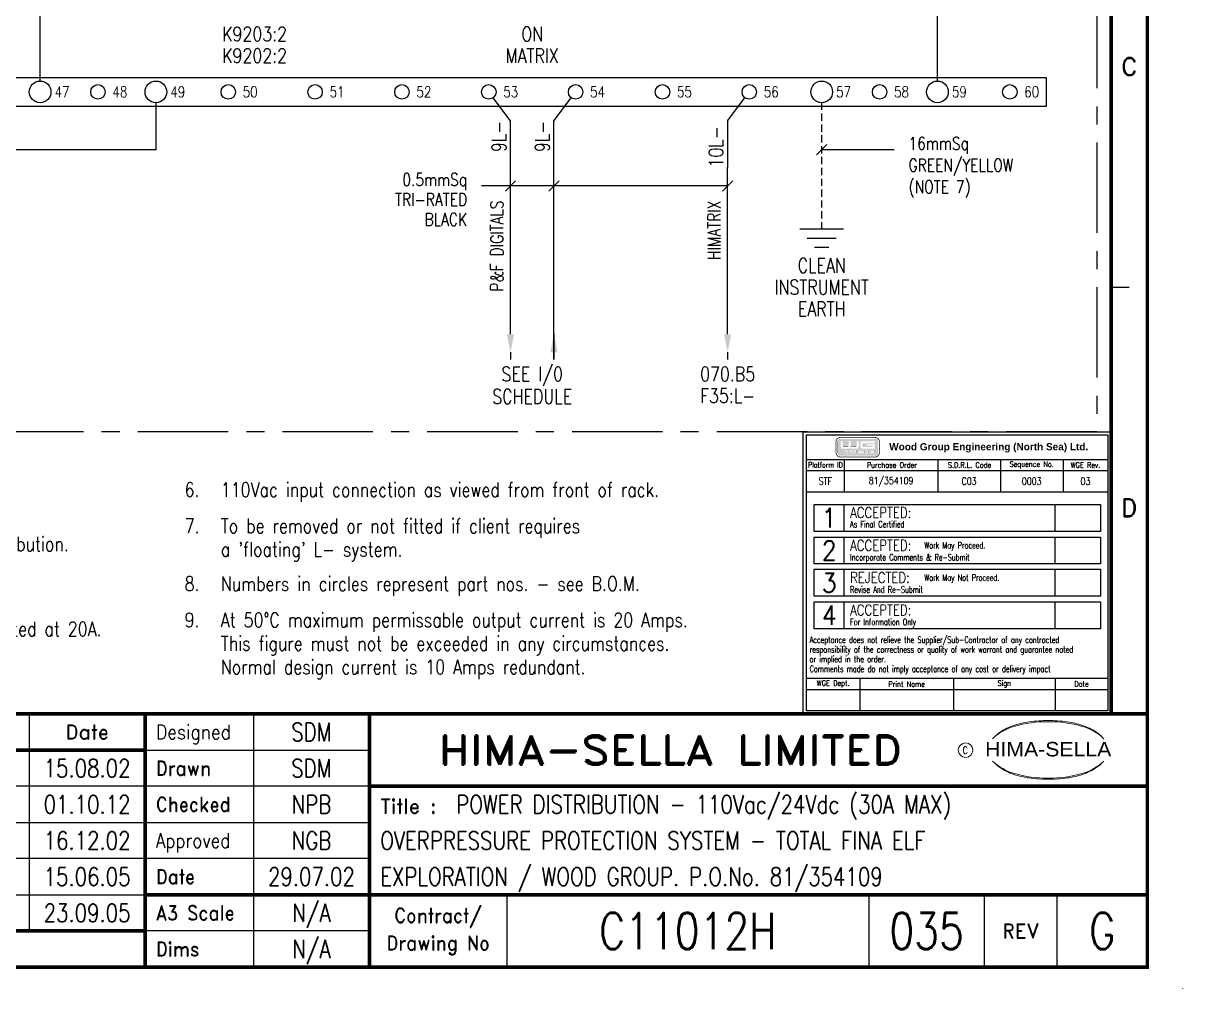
# Model space of a CAD drawing. Extents: x 0 to 414, y 0 to 285.
# Drawn here: x 253.7 to 413.9, y 0 to 133.5 of the extents above; entities that cross this region are included whole.
import ezdxf
from ezdxf.enums import TextEntityAlignment as Align

# ---------------------------------------------------------------- set-up
doc = ezdxf.new("R2010")
doc.units = 0
doc.header["$MEASUREMENT"] = 0
for name, pattern in [('CENTER', [2, 1.25, -0.25, 0.25, -0.25]), ('CONTINU', [0]), ('DASHEDX2', [1.5, 1, -0.5])]:
    doc.linetypes.add(name, pattern=pattern)
doc.layers.get('0').update_dxf_attribs({"linetype": 'CONTINUOUS'})
for name, color, linetype in [('CATALOGUE', 2, 'CONTINUOUS'), ('COL', 2, 'CONTINU'), ('ELAC003$', 7, 'CONTINUOUS'), ('LINE', 1, 'CONTINUOUS'), ('LOCATION', 2, 'CONTINUOUS'), ('MCABBLK-TR-1_0', 4, 'CONTINUOUS'), ('PCABBLK-TR-0_5', 7, 'CONTINUOUS'), ('PCABBLK-TR-1_0', 7, 'CONTINUOUS'), ('PCABBLK-TR-6_0', 7, 'CONTINUOUS'), ('PCABEARTH-16', 7, 'DASHEDX2'), ('PCABMARKON', 7, 'CONTINUOUS'), ('RECORD', 2, 'CONTINUOUS'), ('ROW', 2, 'CONTINU'), ('SNA', 2, 'CONTINUOUS'), ('TEXT', 2, 'CONTINUOUS'), ('TPOL', 3, 'CONTINUOUS'), ('UPS', 2, 'CONTINUOUS'), ('XR_FUNCTION', 2, 'CONTINUOUS'), ('XR_MAIN', 2, 'CONTINUOUS'), ('ZONE', 2, 'CONTINUOUS')]:
    doc.layers.add(name, color=color, linetype=linetype)
doc.styles.add('ARIAL', font='ARIAL.TTF', dxfattribs={"height": 2.5})
doc.styles.add('CATALOGU', font='ROMANS.shx', dxfattribs={"width": 0.8, "height": 2.5})
doc.styles.add('CROSSREF', font='ROMANS.shx', dxfattribs={"width": 0.8, "height": 1})
doc.styles.add('FUNCTION', font='romans.shx', dxfattribs={"width": 0.8, "height": 2.5})
doc.styles.add('LOCATION', font='ROMANS.shx', dxfattribs={"width": 0.8, "height": 2.5})
doc.styles.add('PINS', font='ROMANS.shx', dxfattribs={"width": 0.8, "height": 2.5})
doc.styles.add('REFERENC', font='ROMANS.shx', dxfattribs={"width": 0.8, "height": 2.5})
doc.styles.add('ROMAND', font='ROMAND')
doc.styles.add('ROMANS', font='romans.shx', dxfattribs={"width": 0.8})
doc.styles.add('SYMBOL', font='romans.shx', dxfattribs={"width": 0.8})
doc.styles.add('WIRES', font='ROMANS.shx', dxfattribs={"width": 0.8, "height": 2})
doc.styles.add('ZONE', font='ROMANS.shx', dxfattribs={"width": 0.8, "height": 2.5})

# ---------------------------------------------------------------- blocks, each defined once
blk = doc.blocks.new('HS-A3')
at = {"color": 1}
for p, q in [((404, 97), (406.5, 97)), ((254.5, 38), (254.5, 8)), ((285.5, 38), (285.5, 3)), ((270.5, 33), (301.5, 33)), ((301.5, 28), (104, 28)), ((104, 23), (301.5, 23)), ((301.5, 18), (104, 18)), ((104, 13), (270.5, 13)), ((320.5, 13), (320.5, 3)), ((370.5, 13), (370.5, 3)), ((386.5, 3), (386.5, 13)), ((396.5, 13), (396.5, 3)), ((301.5, 8), (270.5, 8)), ((413.9, 0), (413.9, 0.025))]:
    blk.add_line(p, q, dxfattribs=at)
at = {"color": 1, "const_width": 0.5}
blk.add_lwpolyline([(16, 3), (409, 3), (409, 285), (16, 285)], close=True, dxfattribs=at)
for points in [[(404, 38), (404, 280)], [(409, 38), (16, 38)], [(270.5, 38), (270.5, 3)], [(301.5, 3), (301.5, 38)], [(270.5, 33), (104, 33)], [(409, 28), (301.5, 28)], [(270.5, 13), (409, 13)], [(270.5, 8), (16, 8)]]:
    blk.add_lwpolyline(points, dxfattribs=at)
at = {"color": 3, "lineweight": 13}
blk.add_circle((383.8795, 33), 1, dxfattribs=at)
for centre, radius, start, end in [((395.0991, 20.9965), 15.9367, 89.2698, 106.3911), ((394.0978, 26.015), 10.9859, 96.0146, 107.3203), ((395.2933, 18.8099), 18.2818, 92.8917, 97.3734), ((395.2419, 21.3644), 15.7281, 89.7805, 93.1738), ((395.5053, 20.9965), 15.9367, 73.6089, 90.7302), ((395.3626, 21.3644), 15.7281, 86.8262, 90.2195), ((395.3112, 18.8099), 18.2818, 82.6266, 87.1083), ((396.5067, 26.015), 10.9859, 72.6797, 83.9854), ((392.604, 29.3277), 7.2401, 106.0532, 133.5024), ((392.1149, 30.6001), 5.9804, 122.244, 131.6154), ((391.752, 31.2819), 5.2104, 111.8206, 122.8668), ((393.7772, 27.1992), 9.7601, 107.5931, 113.9452), ((396.8272, 27.1992), 9.7601, 66.0548, 72.4069), ((398.0005, 29.3277), 7.2401, 46.4976, 73.9468), ((398.8524, 31.2819), 5.2104, 57.1332, 68.1794), ((398.4895, 30.6001), 5.9804, 48.3846, 57.756), ((392.8763, 29.5135), 7.2999, 130.419, 136.057), ((397.7282, 29.5135), 7.2999, 43.943, 49.581), ((392.8763, 36.545), 7.2999, 223.943, 229.581), ((392.604, 36.7308), 7.2401, 226.4976, 253.9468), ((392.1149, 35.4585), 5.9804, 228.3846, 237.756), ((398.0005, 36.7308), 7.2401, 286.0532, 313.5024), ((398.4895, 35.4585), 5.9804, 302.244, 311.6154), ((397.7282, 36.545), 7.2999, 310.419, 316.057), ((391.752, 34.7766), 5.2104, 237.1332, 248.1794), ((393.7772, 38.8593), 9.7601, 246.0548, 252.4069), ((395.0991, 45.062), 15.9367, 253.6089, 270.7302), ((394.0978, 40.0435), 10.9859, 252.6797, 263.9854), ((395.2933, 47.2486), 18.2818, 262.6266, 267.1083), ((395.2419, 44.6941), 15.7281, 266.8262, 270.2195), ((395.5053, 45.062), 15.9367, 269.2698, 286.3911), ((395.3626, 44.6941), 15.7281, 269.7805, 273.1738), ((395.3112, 47.2486), 18.2818, 272.8917, 277.3734), ((396.5067, 40.0435), 10.9859, 276.0146, 287.3203), ((396.8272, 38.8593), 9.7601, 287.5931, 293.9452), ((398.8524, 34.7766), 5.2104, 291.8206, 302.8668)]:
    blk.add_arc(centre, radius, start, end, dxfattribs=at)
at = {"color": 2, "style": 'ROMAND'}
for s, p in [('C', (406.5, 127.5)), ('D', (406.5, 66.5))]:
    blk.add_text(s, height=2.5, dxfattribs=at).set_placement(p, align=Align.MIDDLE)
at = {"color": 4, "style": 'ROMAND'}
blk.add_text('Date', height=2, dxfattribs=at).set_placement((262.5, 34.5), align=Align.CENTER)
for s, width, p in [('Designed', 0.87, (272, 34.5)), ('Drawn', 0.9, (272, 29.5)), ('Checked', 0.9, (272, 24.5)), ('Approved', 0.85, (272, 19.5)), ('Date', 0.9, (272, 14.5)), ('A3 Scale', 0.9, (272, 9.5)), ('Dims', 0.9, (272, 4.5))]:
    blk.add_text(s, height=2, dxfattribs=dict(at, width=width)).set_placement(p)
at = {"color": 1, "style": 'ROMAND', "width": 1.15}
blk.add_text('HIMA-SELLA LIMITED', height=4, dxfattribs=at).set_placement((343.0965, 33), align=Align.MIDDLE)
at = {"color": 1, "style": 'ARIAL', "width": 1.05}
blk.add_text('HIMA-SELLA', height=2, dxfattribs=at).set_placement((395.3022, 32.1293), align=Align.CENTER)
at = {"color": 3, "lineweight": 13, "style": 'ROMANS', "width": 0.8}
blk.add_text('C', height=1, dxfattribs=at).set_placement((383.8436, 32.5), align=Align.CENTER)
at = {"color": 4, "style": 'ROMAND'}
blk.add_text('Title :', height=2, dxfattribs=at).set_placement((303, 24.25))
at = {"color": 4, "style": 'ROMAND', "width": 0.9}
for s, p in [('Contract/', (311, 10)), ('Drawing No', (311, 6))]:
    blk.add_text(s, height=2, dxfattribs=at).set_placement(p, align=Align.MIDDLE)
at = {"color": 4, "style": 'ROMAND'}
blk.add_text('REV', height=2, dxfattribs=at).set_placement((391.5, 8), align=Align.MIDDLE)
at = {"layer": 'COL', "style": 'ROMAND', "flags": 9}
for tag, p in [('COL1', (48.5, 282.5)), ('COL2', (113.5, 282.5)), ('COL3', (178.5, 282.5)), ('COL4', (243.5, 282.5)), ('COL5', (308.5, 282.5)), ('COL6', (373.5, 282.5))]:
    blk.add_attdef(tag, p, '', height=2.5, dxfattribs=at)
at = {"layer": 'ROW', "style": 'ROMAND', "flags": 9}
for tag, p in [('ROW1', (406.5, 249.5)), ('ROW2', (406.5, 188.5)), ('ROW3', (406.5, 127.5)), ('ROW4', (406.5, 66.5))]:
    blk.add_attdef(tag, p, '', height=2.5, dxfattribs=at)
at = {"layer": 'UPS', "color": 3, "style": 'ROMANS', "width": 0.8, "flags": 8}
blk.add_attdef('PROJS->NOMPRO', text='', height=1.7, rotation=90, dxfattribs=at).set_placement((13.5, 35), align=Align.MIDDLE_LEFT)
at = {"layer": 'UPS', "style": 'ROMANS', "width": 0.8, "flags": 8}
for tag, height, p in [('PLANOS->VERIF', 2.5, (293.5, 34.25)), ('PLANOS->CANVI1', 2.5, (109, 29.25)), ('PLANOS->NCAN1', 2.5, (149, 29.25)), ('PLANOS->DCAN1', 2.5, (262.5, 29.25)), ('PLANOS->ORIG', 2.5, (293.5, 29.25)), ('PLANOS->CANVI2', 2.5, (109, 24.25)), ('PLANOS->NCAN2', 2.5, (149, 24.25)), ('PLANOS->DCAN2', 2.5, (262.5, 24.25)), ('PLANOS->HECHF', 2.5, (293.5, 24.25)), ('PLANOS->CANVI3', 2.5, (109, 19.25)), ('PLANOS->NCAN3', 2.5, (149, 19.25)), ('PLANOS->DCAN3', 2.5, (262.5, 19.25)), ('PLANOS->HECHD', 2.5, (293.5, 19.25)), ('PLANOS->CANVI4', 2.5, (109, 14.25)), ('PLANOS->NCAN4', 2.5, (149, 14.25)), ('PLANOS->DCAN4', 2.5, (262.5, 14.25)), ('PLANOS->DATACREA', 2.5, (293.5, 14.25)), ('PLANOS->CANVI5', 2.5, (109, 9.25)), ('PLANOS->NCAN5', 2.5, (149, 9.25)), ('PLANOS->DCAN5', 2.5, (262.5, 9.25)), ('PLANOS->NR1', 2.5, (293.5, 9.25)), ('PROJS->DESCPRO3', 5, (345.5, 5.5)), ('PLANOS->PLANO', 5, (378.5, 5.5)), ('PLANOS->USER', 5, (402.75, 5.5)), ('PLANOS->NR2', 2.5, (293.5, 4.25))]:
    blk.add_attdef(tag, text='', height=height, dxfattribs=at).set_placement(p, align=Align.CENTER)
at = {"layer": 'UPS', "style": 'ROMANS', "width": 3.1263, "flags": 8}
blk.add_attdef('PLANOS->MCAN1', text='', height=2.5, rotation=0.061173, dxfattribs=at).set_placement((155, 31.6443), (254, 31.75), align=Align.FIT)
at = {"layer": 'UPS', "style": 'ROMANS', "flags": 8}
for tag, width, p, p2 in [('PLANOS->MCAN2', 3.0574, (155, 26.75), (254, 26.75)), ('PLANOS->MCAN3', 3.0574, (155, 21.75), (254, 21.75)), ('PLANOS->MCAN4', 3.0462, (155, 16.75), (254, 16.75)), ('PLANOS->MCAN5', 3.0574, (155, 11.75), (254, 11.75))]:
    blk.add_attdef(tag, text='', height=2.5, dxfattribs=dict(at, width=width)).set_placement(p, p2, align=Align.FIT)
at = {"layer": 'UPS', "style": 'ROMANS', "width": 0.8, "flags": 8}
blk.add_attdef('PLANOS->DENOM', (313.5, 24.25), '', height=2.5, dxfattribs=at)
at = {"layer": 'UPS', "color": 4, "style": 'ROMANS', "width": 0.8, "flags": 8}
for tag, p in [('PROJS->DESCPRO1', (303, 19.25)), ('PROJS->DESCPRO2', (303, 14.25))]:
    blk.add_attdef(tag, p, '', height=2.5, dxfattribs=at)
at = {"layer": 'UPS', "style": 'ROMANS', "width": 0.8, "flags": 8}
blk.add_attdef('PLANOS->OBS4', text='', height=2.5, dxfattribs=at).set_placement((107, 5.5), align=Align.MIDDLE_LEFT)
at = {"layer": 'UPS', "color": 3, "style": 'ROMANS', "width": 0.8, "flags": 8}
blk.add_attdef('PLANOS->PROTOTIPO', text='', height=1.7, dxfattribs=at).set_placement((39.5, 5.5), align=Align.MIDDLE_LEFT)
blk = doc.blocks.new('LEGRAND')
at = {"color": 6, "linetype": 'CENTER', "ltscale": 10}
blk.add_lwpolyline([(0, 0), (167, 0), (167, -200), (0, -200)], close=True, dxfattribs=at)
blk.add_lwpolyline([(6, -151), (160, -151), (160, -155), (6, -155)], close=True)
for centre, radius in [((21, -153), 1.5), ((29, -153), 1), ((37, -153), 1.5), ((47, -153), 1), ((59, -153), 1), ((71, -153), 1), ((83, -153), 1), ((95, -153), 1), ((107, -153), 1), ((119, -153), 1), ((129, -153), 1.5), ((137, -153), 1), ((145, -153), 1.5), ((155, -153), 1)]:
    blk.add_circle(centre, radius)
at = {"layer": 'CATALOGUE', "style": 'CATALOGU', "width": 0.8, "flags": 1}
blk.add_attdef('CATALOGUE', (18, -192), '', height=1, dxfattribs=at)
at = {"layer": 'LOCATION', "style": 'LOCATION', "width": 0.8, "flags": 1}
blk.add_attdef('LOCATION', (18, -194), '', height=1, dxfattribs=at)
at = {"layer": 'RECORD', "style": 'REFERENC', "width": 0.8, "flags": 1}
blk.add_attdef('RECORD', (18, -190), '', height=1, dxfattribs=at)
at = {"layer": 'SNA', "style": 'SYMBOL', "width": 0.8}
blk.add_attdef('SNA', text='', height=1.5, dxfattribs=at).set_placement((5, -196), align=Align.MIDDLE)
at = {"layer": 'TEXT', "color": 3, "style": 'SYMBOL', "width": 0.8}
for s, p in [('47', (23, -153)), ('48', (31, -153)), ('49', (39, -153)), ('50', (49, -153)), ('51', (61, -153)), ('52', (73, -153)), ('53', (85, -153)), ('54', (97, -153)), ('55', (109, -153)), ('56', (121, -153)), ('57', (131, -153)), ('58', (139, -153)), ('59', (147, -153)), ('60', (157, -153))]:
    blk.add_text(s, height=1.5, dxfattribs=at).set_placement(p, align=Align.MIDDLE_LEFT)
at = {"layer": 'TPOL', "style": 'PINS', "width": 0.8, "flags": 1}
for tag, p in [('CN1', (11, -12)), ('CN2', (21, -12)), ('CN3', (29, -12)), ('CN4', (37, -12)), ('CN5', (47, -12)), ('CN6', (59, -12)), ('CN7', (71, -12)), ('CN8', (83, -12)), ('CN9', (95, -12)), ('CN10', (107, -12)), ('CN11', (119, -12)), ('CN12', (129, -12)), ('CN13', (137, -12)), ('CN14', (145, -12)), ('CN15', (155, -12)), ('CN16', (11, -59)), ('CN17', (21, -59)), ('CN18', (29, -59)), ('CN19', (37, -59)), ('CN20', (47, -59)), ('CN21', (59, -59)), ('CN22', (71, -59)), ('CN23', (83, -59)), ('CN24', (95, -59)), ('CN25', (107, -59)), ('CN26', (119, -59)), ('CN27', (129, -59)), ('CN28', (137, -59)), ('CN29', (145, -59)), ('CN30', (155, -59)), ('CN31', (11, -106)), ('CN32', (21, -106)), ('CN33', (29, -106)), ('CN34', (37, -106)), ('CN35', (47, -106)), ('CN36', (59, -106)), ('CN37', (71, -106)), ('CN38', (83, -106)), ('CN39', (95, -106)), ('CN40', (107, -106)), ('CN41', (119, -106)), ('CN42', (129, -106)), ('CN43', (137, -106)), ('CN44', (145, -106)), ('CN45', (155, -106)), ('CN46', (11, -153)), ('CN47', (21, -153)), ('CN48', (29, -153)), ('CN49', (37, -153)), ('CN50', (47, -153)), ('CN51', (59, -153)), ('CN52', (71, -153)), ('CN53', (83, -153)), ('CN54', (95, -153)), ('CN55', (107, -153)), ('CN56', (119, -153)), ('CN57', (129, -153)), ('CN58', (137, -153)), ('CN59', (145, -153)), ('CN60', (155, -153))]:
    blk.add_attdef(tag, text='', height=1.5, dxfattribs=at).set_placement(p, align=Align.MIDDLE)
at = {"layer": 'ZONE', "style": 'ZONE', "width": 0.8, "flags": 1}
blk.add_attdef('ZONE', (18, -196), '', height=1, dxfattribs=at)
blk = doc.blocks.new('EARTH')
at = {"color": 3}
for p, q in [((3, 0), (-3, 0)), ((2, -1.25), (-2, -1.25)), ((1, -2.5), (-1, -2.5))]:
    blk.add_line(p, q, dxfattribs=at)
blk = doc.blocks.new('EQUPOT01')
blk.add_line((0, 1), (0, 0))
blk.add_solid([(0.5, 3.5), (-0.5, 3.5), (0, 1)])
at = {"layer": 'TEXT', "style": 'ROMANS', "width": 0.8}
blk.add_attdef('CONNECTION', text='', height=2, dxfattribs=at).set_placement((0, -4), align=Align.TOP_CENTER)
at = {"layer": 'TPOL', "style": 'ROMANS', "width": 0.8, "flags": 8}
blk.add_attdef('CN1', (0, 3.5), '', height=0.0025, rotation=270, dxfattribs=at)
at = {"layer": 'XR_FUNCTION', "style": 'FUNCTION', "width": 0.8, "flags": 1}
blk.add_attdef('XR_FUNCTION', text='', height=1, dxfattribs=at).set_placement((0, 2), align=Align.TOP_CENTER)
at = {"layer": 'XR_MAIN', "style": 'CROSSREF', "width": 0.8}
for tag in ['XR_PREV', 'XR_NEXT']:
    blk.add_attdef(tag, text='', height=2, dxfattribs=at).set_placement((0, -1), align=Align.TOP_CENTER)

msp = doc.modelspace()

# ---------------------------------------------------------------- hatches: boundary and pattern name
at = {"linetype": 'Continuous'}
h = msp.add_hatch(color=1, dxfattribs=at)
edge = h.paths.add_edge_path(flags=16)
edge.add_line((369.6944, 75.4315), (371.3167, 75.4315))
edge.add_line((371.3167, 75.4315), (371.3167, 75.7066))
edge.add_line((371.3167, 75.7066), (369.5534, 75.7066))
edge.add_arc((369.5534, 75.5058), 0.2008, 90.001327, 179.998673)
edge.add_line((369.3526, 75.5058), (369.3526, 74.8636))
edge.add_arc((369.5534, 74.8636), 0.2008, 180.002111, 269.999458)
edge.add_line((369.5534, 74.6628), (371.3167, 74.6628))
edge.add_line((371.3167, 74.6628), (371.3167, 75.2708))
edge.add_line((371.3167, 75.2708), (370.2142, 75.2708))
edge.add_line((370.2142, 75.2708), (370.2142, 75.0901))
edge.add_line((370.2142, 75.0901), (371.0597, 75.0901))
edge.add_line((371.0597, 75.0901), (371.0597, 74.9174))
edge.add_line((371.0597, 74.9174), (369.6944, 74.9174))
edge.add_arc((369.6944, 74.9877), 0.0703, 180.001327, 269.998673, ccw=False)
edge.add_line((369.6241, 74.9877), (369.6241, 75.3612))
edge.add_arc((369.6944, 75.3612), 0.0703, 90.001327, 179.998673, ccw=False)
edge = h.paths.add_edge_path(flags=16)
edge.add_arc((370.2652, 74.2834), 0.1261, 359.716536, 449.713883)
edge.add_line((370.2658, 74.4095), (370.0375, 74.4095))
edge.add_arc((370.0382, 74.2834), 0.1261, 90.284862, 180.282208)
edge.add_line((369.912, 74.2827), (369.912, 74.1698))
edge.add_arc((370.0382, 74.1692), 0.1262, 179.716549, 269.713896)
edge.add_line((370.0375, 74.043), (370.2658, 74.043))
edge.add_arc((370.2652, 74.1691), 0.1261, 270.28736, 360.284707)
edge.add_line((370.3913, 74.1698), (370.3913, 74.2827))
edge = h.paths.add_edge_path(flags=0)
edge.add_arc((371.1535, 74.2733), 0.0446, -90, 90, ccw=False)
edge.add_line((371.1535, 74.2288), (371.0394, 74.2288))
edge.add_arc((371.0394, 74.2733), 0.0446, 90, 270, ccw=False)
edge.add_line((371.0394, 74.3179), (371.1535, 74.3179))
edge = h.paths.add_edge_path(flags=16)
edge.add_line((371.0115, 74.043), (371.0115, 74.1294))
edge.add_line((371.0115, 74.1294), (371.1622, 74.1294))
edge.add_arc((371.1622, 74.2694), 0.1401, 270, 450)
edge.add_line((371.1622, 74.4095), (370.9052, 74.4095))
edge.add_line((370.9052, 74.4095), (370.9052, 74.043))
edge.add_line((370.9052, 74.043), (371.0115, 74.043))
edge = h.paths.add_edge_path(flags=16)
edge.add_line((370.6899, 74.1346), (370.6048, 74.1346))
edge.add_arc((370.6051, 74.1977), 0.0631, 179.716549, 269.713896, ccw=False)
edge.add_line((370.5421, 74.198), (370.5421, 74.4095))
edge.add_line((370.5421, 74.4095), (370.4222, 74.4095))
edge.add_line((370.4222, 74.4095), (370.4222, 74.1698))
edge.add_arc((370.5484, 74.1691), 0.1261, 179.715293, 269.71264)
edge.add_line((370.5478, 74.043), (370.747, 74.043))
edge.add_arc((370.7463, 74.1692), 0.1262, 270.286104, 360.283451)
edge.add_line((370.8725, 74.1698), (370.8725, 74.4095))
edge.add_line((370.8725, 74.4095), (370.7527, 74.4095))
edge.add_line((370.7527, 74.4095), (370.7527, 74.198))
edge.add_arc((370.6896, 74.1977), 0.0631, -89.713896, 0.283451, ccw=False)
edge = h.paths.add_edge_path(flags=0)
edge.add_arc((370.2084, 74.2548), 0.0631, 359.716549, 449.713896)
edge.add_line((370.2087, 74.3179), (370.0946, 74.3179))
edge.add_arc((370.0949, 74.2548), 0.0631, 90.286104, 180.283451)
edge.add_line((370.0318, 74.2545), (370.0318, 74.198))
edge.add_arc((370.0949, 74.1977), 0.0631, 179.716549, 269.713896)
edge.add_line((370.0946, 74.1346), (370.2087, 74.1346))
edge.add_arc((370.2084, 74.1977), 0.0631, 270.286104, 360.283451)
edge.add_line((370.2715, 74.198), (370.2715, 74.2545))
edge = h.paths.add_edge_path(flags=0)
edge.add_arc((368.0874, 74.2548), 0.0631, 359.714038, 449.711385)
edge.add_line((368.0877, 74.3179), (367.9736, 74.3179))
edge.add_arc((367.9739, 74.2548), 0.0631, 90.286104, 180.283451)
edge.add_line((367.9109, 74.2545), (367.9109, 74.198))
edge.add_arc((367.9739, 74.1977), 0.0631, 179.716549, 269.713896)
edge.add_line((367.9736, 74.1346), (368.0878, 74.1346))
edge.add_arc((368.0874, 74.1977), 0.0631, 270.288615, 360.285962)
edge.add_line((368.1505, 74.198), (368.1505, 74.2545))
edge = h.paths.add_edge_path(flags=16)
edge.add_arc((368.1442, 74.2834), 0.1261, 359.717792, 449.715138)
edge.add_line((368.1448, 74.4095), (367.9166, 74.4095))
edge.add_arc((367.9172, 74.2834), 0.1261, 90.284862, 180.282208)
edge.add_line((367.791, 74.2827), (367.791, 74.1698))
edge.add_arc((367.9172, 74.1692), 0.1262, 179.716549, 269.713896)
edge.add_line((367.9166, 74.043), (368.1448, 74.043))
edge.add_arc((368.1442, 74.1692), 0.1262, 270.286104, 360.283451)
edge.add_line((368.2703, 74.1698), (368.2703, 74.2827))
edge = h.paths.add_edge_path(flags=0)
edge.add_arc((367.5704, 74.2548), 0.0631, 359.716549, 449.713896)
edge.add_line((367.5707, 74.3179), (367.4566, 74.3179))
edge.add_arc((367.4569, 74.2548), 0.0631, 90.286104, 180.283451)
edge.add_line((367.3938, 74.2545), (367.3938, 74.198))
edge.add_arc((367.4569, 74.1977), 0.0631, 179.716549, 269.713896)
edge.add_line((367.4566, 74.1346), (367.5707, 74.1346))
edge.add_arc((367.5704, 74.1977), 0.0631, 270.286104, 360.283451)
edge.add_line((367.6335, 74.198), (367.6335, 74.2545))
h.paths.add_polyline_path([(367.28, 74.4093), (367.1635, 74.0437), (367.0471, 74.0437), (366.9587, 74.2747), (366.8703, 74.0437), (366.7539, 74.0437), (366.6374, 74.4093), (366.7458, 74.4093), (366.8181, 74.1743), (366.9105, 74.4073), (367.0069, 74.4073), (367.0993, 74.1743), (367.1756, 74.4093)], flags=16)
edge = h.paths.add_edge_path(flags=16)
edge.add_arc((367.6271, 74.2834), 0.1261, 359.717792, 449.715138)
edge.add_line((367.6278, 74.4095), (367.3995, 74.4095))
edge.add_arc((367.4001, 74.2834), 0.1261, 90.286117, 180.283464)
edge.add_line((367.274, 74.2827), (367.274, 74.1698))
edge.add_arc((367.4002, 74.1691), 0.1261, 179.715293, 269.71264)
edge.add_line((367.3995, 74.043), (367.6278, 74.043))
edge.add_arc((367.6271, 74.1692), 0.1262, 270.286104, 360.283451)
edge.add_line((367.7533, 74.1698), (367.7533, 74.2827))
edge = h.paths.add_edge_path(flags=0)
edge.add_arc((368.5864, 74.1977), 0.0631, 270.286104, 360.283451)
edge.add_line((368.6494, 74.198), (368.6494, 74.2545))
edge.add_arc((368.5864, 74.2548), 0.0631, 359.716549, 449.713896)
edge.add_line((368.5867, 74.3179), (368.3983, 74.3179))
edge.add_line((368.3983, 74.3179), (368.3983, 74.1346))
edge.add_line((368.3983, 74.1346), (368.5867, 74.1346))
edge = h.paths.add_edge_path(flags=16)
edge.add_arc((368.6431, 74.2834), 0.1261, 359.717792, 449.715138)
edge.add_line((368.6437, 74.4095), (368.2949, 74.4095))
edge.add_line((368.2949, 74.4095), (368.2949, 74.043))
edge.add_line((368.2949, 74.043), (368.6437, 74.043))
edge.add_arc((368.6431, 74.1692), 0.1262, 270.286104, 360.283451)
edge.add_line((368.7693, 74.1698), (368.7693, 74.2827))
edge = h.paths.add_edge_path(flags=16)
edge.add_arc((369.284, 74.294), 0.0238, 0.001327, 89.998673)
edge.add_line((369.284, 74.3179), (369.1387, 74.3179))
edge.add_arc((369.139, 74.2548), 0.0631, 90.286104, 180.283451)
edge.add_line((369.076, 74.2545), (369.076, 74.198))
edge.add_arc((369.139, 74.1977), 0.0631, 179.716549, 269.713896)
edge.add_line((369.1387, 74.1346), (369.284, 74.1346))
edge.add_arc((369.284, 74.1585), 0.0238, 270, 450)
edge.add_line((369.284, 74.1823), (369.1876, 74.1823))
edge.add_line((369.1876, 74.1823), (369.1876, 74.2466))
edge.add_line((369.1876, 74.2466), (369.4206, 74.2466))
edge.add_line((369.4206, 74.2466), (369.4206, 74.1698))
edge.add_arc((369.2945, 74.1692), 0.1262, -89.713896, 0.283451, ccw=False)
edge.add_line((369.2951, 74.043), (369.0816, 74.043))
edge.add_arc((369.0823, 74.1692), 0.1262, 179.716549, 269.713896, ccw=False)
edge.add_line((368.9561, 74.1698), (368.9561, 74.2827))
edge.add_arc((369.0823, 74.2834), 0.1261, 90.284862, 180.282208, ccw=False)
edge.add_line((369.0816, 74.4095), (369.2951, 74.4095))
edge.add_arc((369.2945, 74.2834), 0.1261, -0.282208, 89.715138, ccw=False)
edge.add_line((369.4206, 74.2827), (369.4206, 74.2747))
edge.add_line((369.4206, 74.2747), (369.3079, 74.2747))
edge.add_line((369.3079, 74.2747), (369.3079, 74.294))
edge = h.paths.add_edge_path(flags=0)
edge.add_line((369.5965, 74.3179), (369.7106, 74.3179))
edge.add_arc((369.7106, 74.2733), 0.0446, -90, 90, ccw=False)
edge.add_line((369.7106, 74.2288), (369.5965, 74.2288))
edge.add_arc((369.5965, 74.2733), 0.0446, 90, 270, ccw=False)
edge = h.paths.add_edge_path(flags=16)
edge.add_line((369.7726, 74.043), (369.8593, 74.043))
edge.add_line((369.8593, 74.043), (369.8593, 74.1294))
edge.add_arc((369.8148, 74.1294), 0.0446, 0.000401, 81.621205)
edge.add_arc((369.7192, 74.2694), 0.1401, 316.742649, 359.995675)
edge.add_arc((369.7193, 74.2694), 0.1401, 0.002451, 89.999798)
edge.add_line((369.7193, 74.4095), (369.4623, 74.4095))
edge.add_line((369.4623, 74.4095), (369.4623, 74.043))
edge.add_line((369.4623, 74.043), (369.5686, 74.043))
edge.add_line((369.5686, 74.043), (369.5686, 74.1294))
edge.add_line((369.5686, 74.1294), (369.728, 74.1294))
edge.add_arc((369.728, 74.0848), 0.0446, -0.00221, 89.995137, ccw=False)
edge.add_line((369.7726, 74.0848), (369.7726, 74.043))
edge = h.paths.add_edge_path()
edge.add_line((371.7719, 75.6243), (371.7719, 74.1261))
edge.add_arc((371.3702, 74.1261), 0.4017, 270.001327, 359.998673, ccw=False)
edge.add_line((371.3702, 73.7244), (366.5892, 73.7244))
edge.add_arc((366.5892, 74.1261), 0.4017, 180.001719, 269.999066, ccw=False)
edge.add_line((366.1875, 74.1261), (366.1875, 75.6243))
edge.add_arc((366.5892, 75.6243), 0.4017, 90.000934, 179.998281, ccw=False)
edge.add_line((366.5892, 76.0259), (371.3702, 76.0259))
edge.add_arc((371.3702, 75.6243), 0.4017, 0.001327, 89.998673, ccw=False)
edge = h.paths.add_edge_path(flags=16)
edge.add_line((366.6293, 75.7066), (366.8983, 75.7066))
edge.add_line((366.8983, 75.7066), (366.8983, 75.0037))
edge.add_arc((366.9686, 75.0037), 0.0703, 180.001327, 269.998673)
edge.add_line((366.9686, 74.9334), (367.6611, 74.9334))
edge.add_arc((367.6611, 75.0037), 0.0703, 269.999085, 359.996432)
edge.add_line((367.7314, 75.0037), (367.7314, 75.7066))
edge.add_line((367.7314, 75.7066), (368.0005, 75.7066))
edge.add_line((368.0005, 75.7066), (368.0005, 75.0037))
edge.add_arc((368.0707, 75.0037), 0.0703, 180.001327, 269.998673)
edge.add_line((368.0707, 74.9334), (368.7633, 74.9334))
edge.add_arc((368.7633, 75.0037), 0.0703, 270.001327, 359.998673)
edge.add_line((368.8335, 75.0037), (368.8335, 75.7066))
edge.add_line((368.8335, 75.7066), (369.1026, 75.7066))
edge.add_line((369.1026, 75.7066), (369.1026, 74.8636))
edge.add_arc((368.9017, 74.8636), 0.2008, 270.001327, 359.998673, ccw=False)
edge.add_line((368.9017, 74.6628), (368.0668, 74.6628))
edge.add_arc((368.0668, 74.8636), 0.2008, 180.002111, 269.999458, ccw=False)
edge.add_arc((367.6651, 74.8636), 0.2008, 270.001327, 359.998673, ccw=False)
edge.add_line((367.6651, 74.6628), (366.8302, 74.6628))
edge.add_arc((366.8302, 74.8636), 0.2008, 180.002111, 269.999458, ccw=False)
edge.add_line((366.6293, 74.8636), (366.6293, 75.7066))

# ---------------------------------------------------------------- linework, layer by layer
for p, q in [((327, 90.5), (327, 87)), ((321, 88), (321, 87))]:
    msp.add_line(p, q)
for points in [[(321.5, 90.5), (320.5, 90.5), (321, 88)], [(326.5, 88), (327.5, 88), (327, 90.5)]]:
    msp.add_solid(points)
at = {"layer": 'ELAC003$', "color": 3, "linetype": 'Continuous'}
for p, q in [((361.8986, 73.1757), (403.5614, 73.1757)), ((367.1247, 73.1757), (367.1247, 68.7174)), ((380.0621, 73.1757), (380.0621, 68.7174)), ((388.6871, 73.1757), (388.6871, 68.7174)), ((397.3485, 73.1757), (397.3485, 68.7174)), ((361.8986, 71.6409), (403.5614, 71.6409)), ((361.8986, 68.7174), (403.5614, 68.7174)), ((367.1247, 63.2287), (367.1247, 66.9561)), ((396.2155, 66.9561), (396.2155, 63.2287)), ((367.1247, 58.7339), (367.1247, 62.4614)), ((396.2155, 62.4614), (396.2155, 58.7339)), ((367.1247, 54.2758), (367.1247, 58.0032)), ((396.2155, 58.0032), (396.2155, 54.2758)), ((367.1247, 49.781), (367.1247, 53.5084)), ((396.2155, 53.5084), (396.2155, 49.781)), ((361.8986, 42.9333), (403.5614, 42.9333)), ((369.2809, 42.9333), (369.2809, 38.4385)), ((382.2184, 42.9333), (382.2184, 38.4385)), ((396.2522, 42.9333), (396.2522, 38.4385)), ((361.8986, 41.3619), (403.5614, 41.3619))]:
    msp.add_line(p, q, dxfattribs=at)
for points in [[(361.46, 77.0127), (404, 77.0127), (404, 38), (361.46, 38)], [(361.8986, 76.5741), (403.5614, 76.5741), (403.5614, 38.4385), (361.8986, 38.4385)], [(362.9585, 66.9561), (402.5381, 66.9561), (402.5381, 63.2287), (362.9585, 63.2287)], [(362.9585, 62.4614), (402.5381, 62.4614), (402.5381, 58.7339), (362.9585, 58.7339)], [(362.9585, 58.0032), (402.5381, 58.0032), (402.5381, 54.2758), (362.9585, 54.2758)], [(362.9585, 53.5084), (402.5381, 53.5084), (402.5381, 49.781), (362.9585, 49.781)]]:
    msp.add_lwpolyline(points, close=True, dxfattribs=at)
at = {"layer": 'LINE', "linetype": 'Continuous', "flags": 128}
for points, const_width in [([(371.9727, 75.6243), (371.9727, 74.1261, -0.4142), (371.3703, 73.5236), (366.5892, 73.5236, -0.4142), (365.9868, 74.1261), (365.9868, 75.6243, -0.4142), (366.5892, 76.2268), (371.3703, 76.2268, -0.4142)], 0.1004), ([(371.7719, 75.6243), (371.7719, 74.1261, -0.4142), (371.3703, 73.7245), (366.5892, 73.7245, -0.4142), (366.1875, 74.1261), (366.1875, 75.6243, -0.4142), (366.5892, 76.026), (371.3703, 76.026, -0.4142)], 0.0101), ([(369.6944, 75.4316), (371.3168, 75.4316), (371.3168, 75.7067), (369.5535, 75.7067, 0.4142), (369.3526, 75.5058), (369.3526, 74.8636, 0.4142), (369.5535, 74.6629), (371.3168, 74.6629), (371.3168, 75.2709), (370.2142, 75.2709), (370.2142, 75.0901), (371.0597, 75.0901), (371.0597, 74.9174), (369.6944, 74.9174, -0.4142), (369.6241, 74.9877), (369.6241, 75.3613, -0.4142)], 0.0101), ([(367.7534, 74.2827, 0.4142), (367.6278, 74.4096), (367.3996, 74.4096, 0.4142), (367.2741, 74.2827), (367.2741, 74.1698, 0.4142), (367.3996, 74.043), (367.6278, 74.043, 0.4142), (367.7534, 74.1698)], 0.0101), ([(367.6335, 74.2546, 0.4142), (367.5708, 74.3179), (367.4566, 74.3179, 0.4142), (367.3939, 74.2546), (367.3939, 74.198, 0.4142), (367.4566, 74.1347), (367.5708, 74.1347, 0.4142), (367.6335, 74.198)], 0.0101), ([(368.2704, 74.2827, 0.4142), (368.1448, 74.4096), (367.9166, 74.4096, 0.4142), (367.7911, 74.2827), (367.7911, 74.1698, 0.4142), (367.9166, 74.043), (368.1448, 74.043, 0.4142), (368.2704, 74.1698)], 0.0101), ([(368.1506, 74.2546, 0.4142), (368.0878, 74.3179), (367.9737, 74.3179, 0.4142), (367.9109, 74.2546), (367.9109, 74.198, 0.4142), (367.9737, 74.1347), (368.0878, 74.1347, 0.4142), (368.1506, 74.198)], 0.0101), ([(368.7693, 74.2827, 0.4142), (368.6438, 74.4096), (368.2949, 74.4096), (368.2949, 74.043), (368.6438, 74.043, 0.4142), (368.7693, 74.1698)], 0.0101), ([(368.5867, 74.1347, 0.4142), (368.6494, 74.198), (368.6494, 74.2546, 0.4142), (368.5867, 74.3179), (368.3983, 74.3179), (368.3983, 74.1347)], 0.0101), ([(369.3079, 74.2941, 0.4142), (369.2841, 74.3179), (369.1387, 74.3179, 0.4142), (369.076, 74.2546), (369.076, 74.198, 0.4142), (369.1387, 74.1347), (369.2841, 74.1347, 1), (369.2841, 74.1823), (369.1876, 74.1823), (369.1876, 74.2467), (369.4206, 74.2467), (369.4206, 74.1698, -0.4142), (369.2951, 74.043), (369.0817, 74.043, -0.4142), (368.9562, 74.1698), (368.9562, 74.2827, -0.4142), (369.0817, 74.4096), (369.2951, 74.4096, -0.4142), (369.4206, 74.2827), (369.4206, 74.2747), (369.3079, 74.2747)], 0.0101), ([(369.7726, 74.043), (369.8594, 74.043), (369.8594, 74.1294, 0.372), (369.8214, 74.1735, 0.191), (369.8594, 74.2694, 0.4142), (369.7193, 74.4096), (369.4623, 74.4096), (369.4623, 74.043), (369.5686, 74.043), (369.5686, 74.1294), (369.7281, 74.1294, -0.4142), (369.7726, 74.0848)], 0.0101), ([(369.5965, 74.3179), (369.7107, 74.3179, -1), (369.7107, 74.2288), (369.5965, 74.2288, -1)], 0.0101), ([(370.3914, 74.2827, 0.4142), (370.2659, 74.4096), (370.0376, 74.4096, 0.4142), (369.9121, 74.2827), (369.9121, 74.1698, 0.4142), (370.0376, 74.043), (370.2659, 74.043, 0.4142), (370.3914, 74.1698)], 0.0101), ([(370.2715, 74.2546, 0.4142), (370.2088, 74.3179), (370.0946, 74.3179, 0.4142), (370.0319, 74.2546), (370.0319, 74.198, 0.4142), (370.0946, 74.1347), (370.2088, 74.1347, 0.4142), (370.2715, 74.198)], 0.0101), ([(370.6899, 74.1347), (370.6049, 74.1347, -0.4142), (370.5421, 74.198), (370.5421, 74.4096), (370.4223, 74.4096), (370.4223, 74.1698, 0.4142), (370.5478, 74.043), (370.747, 74.043, 0.4142), (370.8725, 74.1698), (370.8725, 74.4096), (370.7527, 74.4096), (370.7527, 74.198, -0.4142)], 0.0101), ([(371.0114, 74.043), (371.0114, 74.1294), (371.1623, 74.1294, 1), (371.1623, 74.4096), (370.9053, 74.4096), (370.9053, 74.043)], 0.0101), ([(371.1536, 74.3179, -1), (371.1536, 74.2288), (371.0394, 74.2288, -1), (371.0394, 74.3179)], 0.0101)]:
    msp.add_lwpolyline(points, format="xyb", close=True, dxfattribs=dict(at, const_width=const_width))
at = {"layer": 'LINE', "linetype": 'Continuous', "const_width": 0.0101, "flags": 128}
msp.add_lwpolyline([(366.6294, 74.8632), (366.6294, 75.7067), (366.8984, 75.7067), (366.8984, 75.0038, 0.4142), (366.9687, 74.9335), (367.6612, 74.9335, 0.4142), (367.7315, 75.0038), (367.7315, 75.7067), (368.0005, 75.7067), (368.0005, 75.0038, 0.4142), (368.0708, 74.9335), (368.7633, 74.9335, 0.4142), (368.8336, 75.0038), (368.8336, 75.7067), (369.1026, 75.7067), (369.1026, 74.8636, -0.4142), (368.9018, 74.6629), (368.0669, 74.6629, -0.4142), (367.866, 74.8636, -0.4142), (367.6651, 74.6629), (366.8302, 74.6629, -0.4142), (366.6294, 74.8636), (366.6294, 75.7067)], format="xyb", dxfattribs=at)
msp.add_lwpolyline([(367.28, 74.4093), (367.1635, 74.0438), (367.047, 74.0438), (366.9587, 74.2747), (366.8704, 74.0438), (366.7539, 74.0438), (366.6374, 74.4093), (366.7459, 74.4093), (366.8181, 74.1743), (366.9105, 74.4073), (367.0069, 74.4073), (367.0993, 74.1743), (367.1756, 74.4093)], close=True, dxfattribs=at)
at = {"layer": 'PCABBLK-TR-0_5'}
for p, q in [((321, 90.5), (321, 120)), ((327, 87), (327, 120))]:
    msp.add_line(p, q, dxfattribs=at)
at = {"layer": 'PCABBLK-TR-1_0'}
for p, q in [((321, 120), (318.6, 123.2)), ((327, 120), (329.4, 123.2))]:
    msp.add_line(p, q, dxfattribs=at)
at = {"layer": 'PCABBLK-TR-6_0'}
for p, q in [((256, 125.5), (256, 169.5)), ((380, 125.5), (380, 169.5)), ((272, 122.5), (272, 116)), ((272, 116), (238, 116))]:
    msp.add_line(p, q, dxfattribs=at)
at = {"layer": 'PCABEARTH-16'}
msp.add_line((364, 105), (364, 122.5), dxfattribs=at)
at = {"layer": 'PCABMARKON'}
for p, q in [((351, 120), (353.4, 123.2)), ((351, 120), (351, 113.5463)), ((351, 90.5), (351, 113.5463)), ((351, 87), (351, 87))]:
    msp.add_line(p, q, dxfattribs=at)
at = {"layer": 'TEXT', "color": 3}
for p, q in [((363.2933, 115.2933), (364.7067, 116.7067)), ((374, 116), (364, 116)), ((351, 111), (317, 111)), ((320.2933, 110.2933), (321.7067, 111.7067)), ((326.2933, 110.2933), (327.7067, 111.7067)), ((350.2933, 110.2933), (351.7067, 111.7067))]:
    msp.add_line(p, q, dxfattribs=at)

# ---------------------------------------------------------------- block references
ref = msp.add_blockref('HS-A3', (0, 0))
ref.add_attrib('PROJS->DESCPRO3', 'C11012H', dxfattribs={"layer": 'UPS', "height": 5, "style": 'ROMANS', "width": 0.8, "flags": 8}).set_placement((345.5, 5.5), align=Align.CENTER)
ref.add_attrib('PLANOS->DATACREA', '29.07.02', dxfattribs={"layer": 'UPS', "height": 2.5, "style": 'ROMANS', "width": 0.8, "flags": 8}).set_placement((293.5, 14.25), align=Align.CENTER)
ref.add_attrib('PLANOS->DCAN5', '23.09.05', dxfattribs={"layer": 'UPS', "height": 2.5, "style": 'ROMANS', "width": 0.8, "flags": 8}).set_placement((262.5, 9.25), align=Align.CENTER)
ref.add_attrib('PLANOS->DCAN2', '01.10.12', dxfattribs={"layer": 'UPS', "height": 2.5, "style": 'ROMANS', "width": 0.8, "flags": 8}).set_placement((262.5, 24.25), align=Align.CENTER)
ref.add_attrib('PLANOS->DCAN3', '16.12.02', dxfattribs={"layer": 'UPS', "height": 2.5, "style": 'ROMANS', "width": 0.8, "flags": 8}).set_placement((262.5, 19.25), align=Align.CENTER)
ref.add_attrib('PLANOS->DCAN4', '15.06.05', dxfattribs={"layer": 'UPS', "height": 2.5, "style": 'ROMANS', "width": 0.8, "flags": 8}).set_placement((262.5, 14.25), align=Align.CENTER)
ref.add_attrib('PLANOS->DCAN1', '15.08.02', dxfattribs={"layer": 'UPS', "height": 2.5, "style": 'ROMANS', "width": 0.8, "flags": 8}).set_placement((262.5, 29.25), align=Align.CENTER)
ref.add_attrib('PLANOS->NR1', 'N/A', dxfattribs={"layer": 'UPS', "height": 2.5, "style": 'ROMANS', "width": 0.8, "flags": 8}).set_placement((293.5, 9.25), align=Align.CENTER)
ref.add_attrib('PLANOS->NR2', 'N/A', dxfattribs={"layer": 'UPS', "height": 2.5, "style": 'ROMANS', "width": 0.8, "flags": 8}).set_placement((293.5, 4.25), align=Align.CENTER)
ref.add_attrib('PROJS->DESCPRO1', 'OVERPRESSURE PROTECTION SYSTEM - TOTAL FINA ELF', (303, 19.25), dxfattribs={"layer": 'UPS', "color": 4, "height": 2.5, "style": 'ROMANS', "width": 0.8, "flags": 8})
ref.add_attrib('PROJS->DESCPRO2', 'EXPLORATION / WOOD GROUP. P.O.No. 81/354109', (303, 14.25), dxfattribs={"layer": 'UPS', "color": 4, "height": 2.5, "style": 'ROMANS', "width": 0.8, "flags": 8})
ref.add_attrib('PLANOS->ORIG', 'SDM', dxfattribs={"layer": 'UPS', "height": 2.5, "style": 'ROMANS', "width": 0.8, "flags": 8}).set_placement((293.5, 29.25), align=Align.CENTER)
ref.add_attrib('PLANOS->HECHD', 'NGB', dxfattribs={"layer": 'UPS', "height": 2.5, "style": 'ROMANS', "width": 0.8, "flags": 8}).set_placement((293.5, 19.25), align=Align.CENTER)
ref.add_attrib('PLANOS->HECHF', 'NPB', dxfattribs={"layer": 'UPS', "height": 2.5, "style": 'ROMANS', "width": 0.8, "flags": 8}).set_placement((293.5, 24.25), align=Align.CENTER)
ref.add_attrib('PLANOS->VERIF', 'SDM', dxfattribs={"layer": 'UPS', "height": 2.5, "style": 'ROMANS', "width": 0.8, "flags": 8}).set_placement((293.5, 34.25), align=Align.CENTER)
ref.add_attrib('PLANOS->DENOM', 'POWER DISTRIBUTION - 110Vac/24Vdc (30A MAX)', (313.5, 24.25), dxfattribs={"layer": 'UPS', "height": 2.5, "style": 'ROMANS', "width": 0.8, "flags": 8})
ref.add_attrib('PLANOS->USER', 'G', dxfattribs={"layer": 'UPS', "height": 5, "style": 'ROMANS', "width": 0.8, "flags": 8}).set_placement((402.75, 5.5), align=Align.CENTER)
ref.add_attrib('PLANOS->PLANO', '035', dxfattribs={"layer": 'UPS', "height": 5, "style": 'ROMANS', "width": 0.8, "flags": 8}).set_placement((378.5, 5.5), align=Align.CENTER)
for name, p in [('LEGRAND', (235, 277)), ('EARTH', (364, 105))]:
    msp.add_blockref(name, p)
msp.add_blockref('EQUPOT01', (351, 87)).add_auto_attribs({'CN1': '1', 'CONNECTION': 'F35:L-', 'XR_NEXT': '070.B5'})

# ---------------------------------------------------------------- texts
at = {"color": 1, "linetype": 'Continuous', "insert": (373.3318, 75.4402), "char_height": 0.99, "width": 30.983, "attachment_point": 1}
msp.add_mtext('{\\fSwis721 BT|b1|i0|c0|p34;Wood Group Engineering (North Sea) Ltd.}', dxfattribs=at)
at = {"layer": 'ELAC003$', "color": 1, "linetype": 'Continuous', "style": 'ROMANS', "width": 0.8}
for s, height, p in [('Platform ID', 0.7017, (364.5247, 72.4388)), ('Purchase Order', 0.7425, (373.71, 72.4083)), ('S.D.R.L. Code', 0.7425, (384.433, 72.4083)), ('Sequence No.', 0.7425, (393.0178, 72.4083)), ('WGE Rev.', 0.7425, (400.455, 72.4083)), ('WGE Dept.', 0.7425, (365.5898, 42.1477)), ('Print Name', 0.7425, (375.7496, 42.1477)), ('Sign', 0.7425, (389.2351, 42.1477)), ('Date', 0.7425, (399.9068, 42.1477))]:
    msp.add_text(s, height=height, dxfattribs=at).set_placement(p, align=Align.MIDDLE)
at = {"layer": 'ELAC003$', "color": 3, "linetype": 'Continuous', "style": 'ROMANS', "width": 0.8889}
for s, p in [('1', (365.0415, 65.0926)), ('2', (365.0415, 60.5977)), ('3', (365.0415, 56.1394)), ('4', (365.0415, 51.6446))]:
    msp.add_text(s, height=2.673, dxfattribs=at).set_placement(p, align=Align.MIDDLE)
at = {"layer": 'ELAC003$', "color": 3, "linetype": 'Continuous', "style": 'ROMANS'}
for s, height, width, p in [('ACCEPTED:', 1.485, 0.8, (367.9296, 65.8344)), ('As Final Certified', 0.891, 0.7333, (367.9296, 64.2296)), ('ACCEPTED:', 1.485, 0.8, (367.9296, 61.3154)), ('Work May Proceed.', 0.891, 0.7333, (378.2045, 61.3154)), ('Incorporate Comments & Re-Submit', 0.891, 0.7333, (367.9296, 59.6658)), ('REJECTED:', 1.485, 0.8, (367.9296, 56.8571)), ('Work May Not Proceed.', 0.891, 0.7333, (378.2045, 56.8571)), ('Revise And Re-Submit', 0.891, 0.7333, (367.9296, 55.2076)), ('ACCEPTED:', 1.485, 0.8, (367.9296, 52.3624)), ('For Information Only', 0.891, 0.7333, (367.9296, 50.7129))]:
    msp.add_text(s, height=height, dxfattribs=dict(at, width=width)).set_placement(p, align=Align.MIDDLE_LEFT)
at = {"layer": 'ELAC003$', "color": 1, "linetype": 'Continuous', "style": 'ROMANS', "width": 0.7}
for s, p in [('Acceptance does not relieve the Supplier/Sub-Contractor of any contracted', (362.3371, 48.7009)), ('responsibility of the correctness or quality of work warrant and guarantee noted', (362.3371, 47.3644)), ('or implied in the order.', (362.3371, 46.0279)), ('Comments made do not imply acceptance of any cost or delivery impact', (362.3371, 44.6914))]:
    msp.add_text(s, height=0.891, dxfattribs=at).set_placement(p, align=Align.TOP_LEFT)
at = {"layer": 'MCABBLK-TR-1_0', "style": 'WIRES', "width": 0.8}
for p in [(321, 120), (327, 120)]:
    msp.add_text('9L-', height=2, rotation=90, dxfattribs=at).set_placement(p, align=Align.BOTTOM_RIGHT)
msp.add_text('10L-', height=2, rotation=90, dxfattribs=at).set_placement((351, 113.5463), align=Align.BOTTOM_LEFT)
at = {"layer": 'TEXT', "color": 4, "style": 'ROMANS', "width": 0.8}
for s, height, p in [('16mmSq', 1.75, (376, 116)), ('GREEN/YELLOW', 1.75, (376, 113)), ('(NOTE 7)', 1.75, (376, 110)), ('6.', 2, (275.9747, 67.9993)), ('110Vac input connection as viewed from front of rack.', 2, (280.9747, 67.9993)), ('7.', 2, (275.9747, 62.9993)), ('To be removed or not fitted if client requires', 2, (280.9747, 62.9993)), ('Refer to drg C11012H/037 for utilities distribution.', 2, (203.5959, 60.4993)), ("a 'floating' L- system.", 2, (280.9747, 59.7493)), ('8.', 2, (275.9747, 54.9993)), ('Numbers in circles represent part nos. - see B.O.M.', 2, (280.9747, 54.9993)), ('9.', 2, (275.9747, 49.9993)), ('At 50%%dC maximum permissable output current is 20 Amps.', 2, (280.9749, 49.9993)), ('Use only Hima-Sella HSD-9044 modules rated at 20A.', 2, (203.5959, 48.7493)), ('This figure must not be exceeded in any circumstances.', 2, (280.9749, 46.7493)), ('Normal design current is 10 Amps redundant.', 2, (280.9749, 43.4993))]:
    msp.add_text(s, height=height, dxfattribs=at).set_placement(p)
for s, p in [('0.5mmSq', (315, 111)), ('TRI-RATED', (315, 108.25)), ('BLACK', (315, 105.5))]:
    msp.add_text(s, height=1.75, dxfattribs=at).set_placement(p, align=Align.RIGHT)
at = {"layer": 'TEXT', "color": 3, "style": 'ROMANS', "width": 0.8}
for s, p in [('P&F DIGITALS', (320, 109)), ('HIMATRIX', (350, 109))]:
    msp.add_text(s, height=1.75, rotation=90, dxfattribs=at).set_placement(p, align=Align.RIGHT)
at = {"layer": 'TEXT', "color": 4, "style": 'ROMANS', "width": 0.8}
for s, p in [('CLEAN', (364, 100)), ('INSTRUMENT', (364, 97)), ('EARTH', (364, 94))]:
    msp.add_text(s, height=2, dxfattribs=at).set_placement(p, align=Align.MIDDLE)
at = {"layer": 'TEXT', "style": 'PINS', "width": 0.8}
for s, p in [('SEE I/0', (324, 86)), ('SCHEDULE', (324, 82.8895))]:
    msp.add_text(s, height=2, dxfattribs=at).set_placement(p, align=Align.TOP_CENTER)
at = {"layer": 'TEXT', "style": 'ROMANS', "width": 0.8}
for s, p in [('STF', (364.5117, 70.1792)), ('81/354109', (373.5935, 70.1792)), ('C03', (384.3747, 70.1792)), ('0003', (393.0179, 70.1792)), ('03', (400.455, 70.1792))]:
    msp.add_text(s, height=0.99, dxfattribs=at).set_placement(p, align=Align.MIDDLE)
for tag, p in [('K9203:2', (285.6397, 133)), ('K9202:2', (285.6397, 130)), ('MATRIX', (324, 130))]:
    msp.add_attdef(tag, text='??:??', height=2, dxfattribs=at).set_placement(p, align=Align.TOP_CENTER)
at = {"layer": 'TPOL', "style": 'ROMANS', "width": 0.8, "flags": 8}
msp.add_attdef('CN1', (321, 90.5), '1', height=0.0025, rotation=270, dxfattribs=at)
at = {"layer": 'TPOL', "style": 'ROMANS', "flags": 8}
msp.add_attdef('CN1', text='1', height=0.0025, rotation=270, dxfattribs=at).set_placement((327, 90), align=Align.MIDDLE_LEFT)
at = {"layer": 'XR_MAIN', "style": 'CROSSREF', "width": 0.8}
msp.add_attdef('ON', text='', height=2, dxfattribs=at).set_placement((324, 133), align=Align.TOP_CENTER)

doc.saveas('drawing.dxf')
